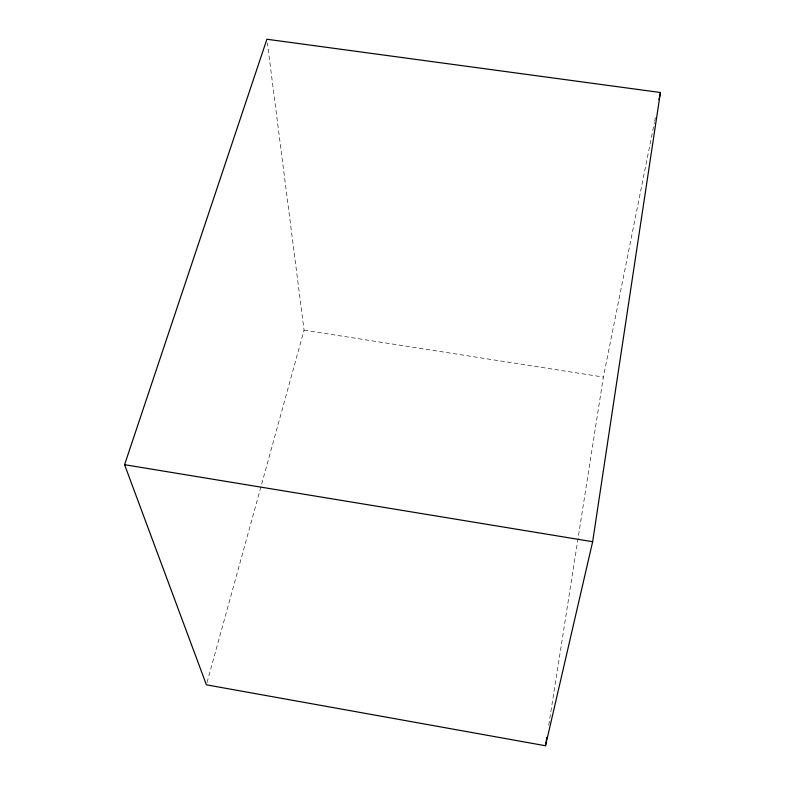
<?xml version="1.0" encoding="UTF-8"?>
<svg xmlns="http://www.w3.org/2000/svg" width="785" height="785" viewBox="0 0 785 785"><rect width="100%" height="100%" fill="white"/><g stroke="black" fill="none" stroke-linecap="round" stroke-linejoin="round"><path stroke-width="0.59" stroke-dasharray="3.92 2.94" d="M548.744 725.203L603.38 377.065L654.405 122.519M654.651 121.322L655.367 117.711M207.054 682.459L304.06 330.191L267.361 42.89M304.06 330.191L603.38 377.065"/><path stroke-width="1.18" d="M592.646 541.719L660.42 92.502L266.9 39.25L124.579 464.7L206.396 684.824L545.516 745.75L592.646 541.719L124.579 464.7M545.516 745.75L546.851 737.292M658.978 99.705L660.42 92.502"/></g></svg>
